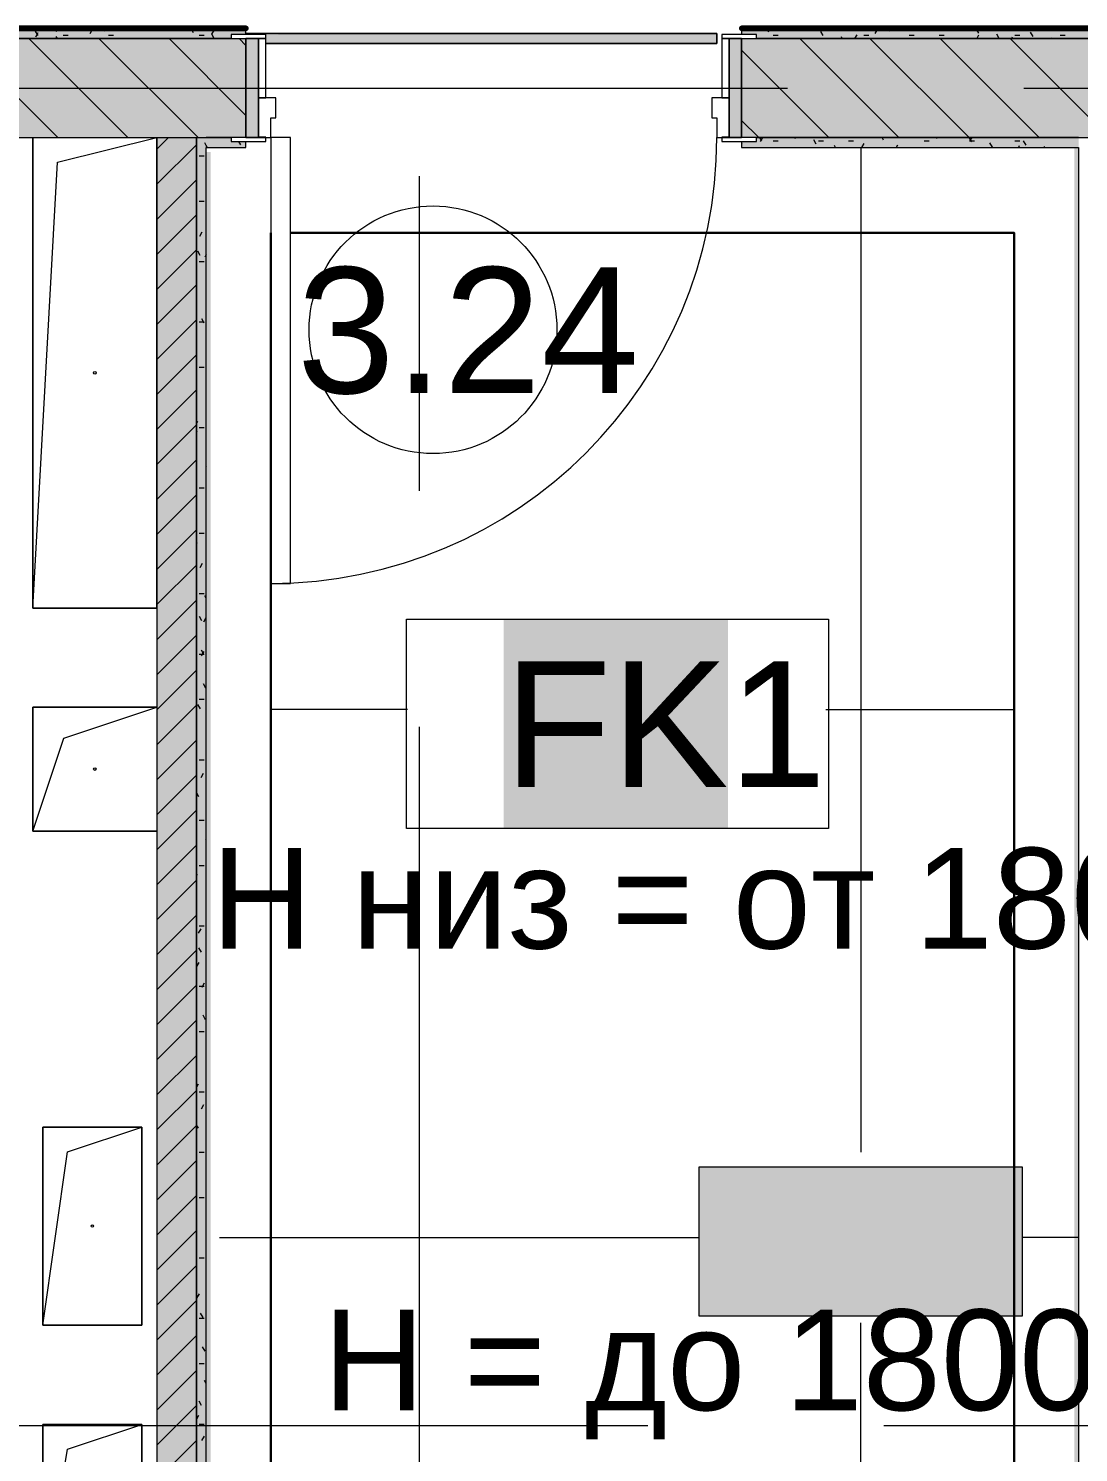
# Model space of a CAD drawing. Header units: millimetres. Extents: x -3817 to 677485, y -22715 to 103890.
# Drawn here: x 644147 to 646265, y 9621 to 12496 of the extents above; entities that cross this region are included whole.
import ezdxf

# ---------------------------------------------------------------- set-up
doc = ezdxf.new("R2010")
doc.units = ezdxf.units.MM
doc.layers.add('PDF _Геометрия', color=7, linetype='Continuous', true_color=0x1d1d1d)
doc.layers.add('PDF _Сплошная заливка', color=7, linetype='Continuous', true_color=0xffffff)
doc.layers.add('PDF _Текст', color=7, linetype='Continuous')
doc.styles.add('PDF GOST-Common', font='arial.ttf')

msp = doc.modelspace()

# ---------------------------------------------------------------- hatches: boundary and pattern name
at = {"layer": 'PDF _Сплошная заливка', "transparency": 33554559}
h = msp.add_hatch(color=256, dxfattribs=at)
h.paths.add_polyline_path([(644555.5, 12475.9), (644555.5, 12483.9), (644585.5, 12483.9), (644585.5, 12495.9), (643885.5, 12495.9), (643885.5, 12475.9)], flags=0)
h.paths.add_polyline_path([(647341.7, 12475.9), (648625.5, 12475.9), (648625.5, 12495.9), (645585.5, 12495.9), (645585.5, 12483.9), (645615.5, 12483.9), (645615.5, 12475.9), (646624.3, 12475.9)], flags=0)
at = {"layer": 'PDF _Сплошная заливка', "true_color": 0x494949, "transparency": 33554559}
msp.add_hatch(color=251, dxfattribs=at).paths.add_polyline_path([(645535.5, 12465.9), (645535.5, 12485.9), (644625.5, 12483.9), (644625.5, 12465.9), (645189.5, 12465.9)])
at = {"layer": 'PDF _Сплошная заливка', "transparency": 33554559}
h = msp.add_hatch(color=256, dxfattribs=at)
h.paths.add_polyline_path([(658102.3, 12275.9), (659205.5, 12275.9), (659205.5, 12475.9), (657170.5, 12475.9), (657170.5, 12275.9)], flags=0)
h.paths.add_polyline_path([(643905.5, 12275.9), (644585.5, 12275.9), (644585.5, 12475.9), (643905.5, 12475.9)], flags=0)
h.paths.add_polyline_path([(653798.1, 12275.9), (655720.5, 12275.9), (655720.5, 12475.9), (653685.5, 12475.9), (653685.5, 12275.9)], flags=0)
h.paths.add_polyline_path([(645585.5, 12275.9), (646285.5, 12275.9), (646285.5, 12475.9), (645585.5, 12475.9)], flags=0)
msp.add_hatch(color=256, dxfattribs=at).paths.add_polyline_path([(644405.5, 8575.9), (644485.5, 8575.9), (644485.5, 12275.9), (644405.5, 12275.9), (644405.5, 9115.6)])
h = msp.add_hatch(color=256, dxfattribs=at)
h.paths.add_polyline_path([(645615.5, 12255.9), (646265.5, 12255.9), (646265.5, 12275.9), (645615.5, 12275.9), (645615.5, 12267.9), (645585.5, 12267.9), (645585.5, 12255.9)], flags=0)
h.paths.add_polyline_path([(644555.5, 12255.9), (644585.5, 12255.9), (644585.5, 12267.9), (644555.5, 12267.9), (644555.5, 12275.9), (644505.5, 12275.9), (644505.5, 12255.9)], flags=0)

# ---------------------------------------------------------------- linework, layer by layer
at = {"layer": 'PDF _Геометрия', "color": 231, "lineweight": 70, "true_color": 0xff80c0}
msp.add_lwpolyline([(648595.5, 12496.9), (645585.5, 12496.9), (645585.5, 12495.9), (648595.5, 12495.9), (648595.5, 13215.9), (648795.6, 13215.9), (648795.6, 13216.9), (648595.5, 13216.9), (648594.5, 13216.9), (648594.5, 12607.6)], dxfattribs=at)
at = {"layer": 'PDF _Геометрия', "color": 9, "lineweight": 9, "true_color": 0xc0c0c0}
for points in [[(649494.5, 13115.9), (649494.5, 12475.9), (646285.5, 12475.9), (645615.5, 12475.9), (648625.5, 12475.9), (648625.5, 12495.9), (648595.5, 12495.9), (648595.5, 12475.9), (648615.5, 12475.9), (648615.5, 13195.9), (648615.5, 13115.9), (648795.6, 13115.9), (648795.6, 13195.9), (648795.6, 13215.9), (648615.5, 13215.9), (648595.5, 13215.9), (648595.5, 12496.9)], [(644585.5, 12483.9), (644585.5, 12495.9), (643885.5, 12495.9), (643885.5, 12475.9), (644555.5, 12475.9), (643905.5, 12475.9), (643905.5, 12275.9), (644405.5, 12275.9), (644405.5, 8575.9), (644105.5, 8575.9), (644105.5, 11275.9), (644025.5, 11275.9), (644005.5, 11275.9), (643905.5, 11275.9), (643905.5, 11475.9), (643905.5, 11495.9), (643400.5, 11495.9), (643400.5, 11483.9)], [(648594.5, 12495.9), (645585.5, 12495.9), (645585.5, 12483.9)], [(644585.5, 12275.9), (644585.5, 12475.9)], [(645585.5, 12475.9), (645585.5, 12275.9)], [(644535.5, 8583.9), (644535.5, 8595.9), (644505.5, 8595.9), (644505.5, 12255.9), (644585.5, 12255.9), (644585.5, 12267.9)], [(645585.5, 12267.9), (645585.5, 12255.9), (646265.5, 12255.9), (646265.5, 8595.9), (645485.5, 8595.9), (645485.5, 8583.9)]]:
    msp.add_lwpolyline(points, dxfattribs=at)
at = {"layer": 'PDF _Геометрия', "color": 231, "lineweight": 70, "true_color": 0xff80c0}
msp.add_lwpolyline([(643885.5, 12495.9), (644586.1, 12495.9), (644586.1, 12496.9), (643885.5, 12496.9)], close=True, dxfattribs=at)
at = {"layer": 'PDF _Геометрия', "color": 253, "lineweight": 9, "true_color": 0x9b9b9b}
for points in [[(644165.7, 12487.2), (644160.7, 12478.5)], [(644166.1, 12482.1), (644161, 12490.9)], [(644206, 12495.9), (644202.3, 12489.6)], [(644204.9, 12475.9), (644202.7, 12479.7)], [(644216.5, 12482.9), (644226.6, 12482.9)], [(644275.4, 12494.2), (644270.4, 12485.5)], [(644302.1, 12490.3), (644298.9, 12495.9)], [(644308, 12482.9), (644318, 12482.9)], [(644479.8, 12487.3), (644474.9, 12495.9)], [(644490.8, 12482.9), (644500.9, 12482.9)], [(644521.1, 12493.1), (644516.1, 12484.4)], [(644521.5, 12476.2), (644516.4, 12484.9)], [(644585.5, 12487.2), (644584.5, 12489)], [(645640.5, 12488.7), (645636.4, 12495.9)], [(645649.1, 12482.9), (645659.1, 12482.9)], [(645708.5, 12492.8), (645706.7, 12495.9)], [(645750.1, 12481.6), (645745.1, 12490.3)], [(645788.7, 12475.9), (645786.8, 12479.2)], [(645817.9, 12483.6), (645813.4, 12475.9)], [(645832, 12482.9), (645842, 12482.9)], [(645859.5, 12494.7), (645854.5, 12486)], [(645886.2, 12489.8), (645882.7, 12495.9)], [(645923.4, 12482.9), (645933.5, 12482.9)], [(645965.7, 12495.9), (645964.1, 12493.1)], [(645984.4, 12482.9), (645994.4, 12482.9)], [(646063.9, 12486.8), (646058.9, 12495.5)], [(646063.6, 12482.5), (646059.8, 12475.9)], [(646105.4, 12475.9), (646100.5, 12484.4)], [(646131.6, 12478.4), (646130.1, 12475.9)], [(646136.8, 12482.9), (646146.8, 12482.9)], [(646173.6, 12479.7), (646168.6, 12488.5)], [(646212.1, 12495.9), (646209.9, 12492)], [(646211, 12475.9), (646210.2, 12477.3)], [(646228.2, 12482.9), (646238.3, 12482.9)], [(644507.3, 12256.8), (644505.5, 12260), (644502.3, 12265.5)], [(644575.4, 12260.9), (644571.3, 12267.9)], [(645586.3, 12265.3), (645585.5, 12264)], [(645626.3, 12269.4), (645622.6, 12275.9)], [(645627.5, 12275.9), (645622.9, 12267.8)], [(645649.1, 12269.5), (645659.1, 12269.5)], [(645694.4, 12273.5), (645693, 12275.9)], [(645736, 12262.3), (645731, 12271)], [(645733.1, 12275.9), (645732.5, 12274.9)], [(645740.5, 12269.5), (645750.6, 12269.5)], [(645774.9, 12255.9), (645772.6, 12259.9)], [(645801.5, 12269.5), (645811.5, 12269.5)], [(645832, 12264.2), (645827.2, 12255.9)], [(645872.1, 12270.5), (645869, 12275.9)], [(645900, 12260.2), (645897.5, 12255.9)], [(645953.9, 12269.5), (645963.9, 12269.5)], [(645979.5, 12275.9), (645978.3, 12273.8)], [(646049.8, 12267.5), (646044.9, 12275.9)], [(646045.3, 12269.5), (646055.4, 12269.5)], [(646049.9, 12275.9), (646046.3, 12269.7)], [(646091.4, 12256.3), (646086.4, 12265)], [(646136.8, 12269.5), (646146.8, 12269.5)], [(646145.8, 12259.1), (646143.9, 12255.9)], [(646159.4, 12260.4), (646154.4, 12269.1)], [(646197.3, 12255.9), (646196, 12258)], [(644490.8, 12239.1), (644500.9, 12239.1)], [(644490.8, 12147.6), (644500.9, 12147.6)], [(644485.5, 12126.6), (644485.5, 12126.6)], [(644496.6, 12084.9), (644491.6, 12076.2)], [(644493.2, 12037.5), (644488.2, 12046.2)], [(644490.8, 12025.7), (644500.9, 12025.7)], [(644505.5, 12039.3), (644502.8, 12034.6)], [(644490.8, 11903.8), (644500.9, 11903.8)], [(644501.3, 11901.4), (644496.3, 11910.1)], [(644490.8, 11812.3), (644500.9, 11812.3)], [(644487.4, 11703.1), (644485.5, 11699.8)], [(644487.2, 11682.1), (644485.5, 11685.1)], [(644490.8, 11690.4), (644500.9, 11690.4)], [(644505.5, 11612.6), (644504.7, 11611.2)], [(644490.8, 11568.5), (644500.9, 11568.5)], [(644490.8, 11477.1), (644500.9, 11477.1)], [(644486.3, 11457.4), (644485.5, 11456)], [(644497.4, 11415.8), (644492.4, 11407.1)], [(644490.8, 11355.1), (644500.9, 11355.1)], [(644505.5, 11345.6), (644502.6, 11350.6)], [(644496.5, 11300.3), (644491.4, 11309)], [(644504.5, 11306.1), (644499.5, 11297.4)], [(644490.8, 11233.2), (644500.9, 11233.2)], [(644500.4, 11238.1), (644495.4, 11229.4)], [(644500.5, 11232.2), (644495.5, 11241)], [(644504.6, 11164.2), (644499.6, 11172.9)], [(644493.5, 11122.6), (644488.4, 11131.3)], [(644490.8, 11141.8), (644500.9, 11141.8)], [(644486.4, 11012.9), (644485.5, 11014.5)], [(644490.8, 11019.9), (644500.9, 11019.9)], [(644499.3, 10992.3), (644494.3, 10983.6)], [(644490.5, 10944.9), (644485.5, 10953.6)], [(644505.5, 10942), (644505.5, 10942)], [(644490.8, 10897.9), (644500.9, 10897.9)], [(644505.5, 10858), (644504.8, 10859.2)], [(644487.1, 10788.2), (644485.5, 10785.4)], [(644490.8, 10806.5), (644500.9, 10806.5)], [(644494.2, 10678.6), (644489.1, 10669.9)], [(644490.8, 10684.6), (644500.9, 10684.6)], [(644495.7, 10631.1), (644490.6, 10639.8)], [(644490.1, 10610.5), (644485.5, 10602.6)], [(644490.8, 10562.7), (644500.9, 10562.7)], [(644501.2, 10568.9), (644496.2, 10560.2)], [(644503.8, 10495), (644498.8, 10503.8)], [(644490.8, 10471.2), (644500.9, 10471.2)], [(644489, 10364.8), (644485.5, 10358.7)], [(644490.8, 10349.3), (644500.9, 10349.3)], [(644500.1, 10323.2), (644495.1, 10314.5)], [(644489.7, 10275.7), (644485.5, 10283)], [(644490.8, 10227.4), (644500.9, 10227.4)], [(644490.8, 10135.9), (644500.9, 10135.9)], [(644490.8, 10014), (644500.9, 10014)], [(644490.9, 9941.4), (644485.8, 9932.6)], [(644505.5, 9943.6), (644505.1, 9944.3)], [(644490.8, 9892.1), (644500.9, 9892.1)], [(644498.9, 9893.9), (644493.9, 9902.6)], [(644503, 9825.9), (644498, 9834.6)], [(644490.8, 9800.7), (644500.9, 9800.7)], [(644505.5, 9760.7), (644502.1, 9766.5)], [(644496, 9716.2), (644490.9, 9724.9)], [(644489.8, 9695.6), (644485.5, 9688.2)], [(644490.8, 9678.7), (644500.9, 9678.7)], [(644500.9, 9654), (644495.9, 9645.3)]]:
    msp.add_lwpolyline(points, dxfattribs=at)
at = {"layer": 'PDF _Геометрия', "color": 253, "lineweight": 13, "true_color": 0xaaaaaa}
for points in [[(644625.5, 12483.9), (644555.5, 12483.9), (644555.5, 12475.9), (644625.5, 12475.9)], [(645545.5, 12483.9), (645545.5, 12475.9), (645615.5, 12475.9), (645615.5, 12483.9)], [(644610.5, 12475.9), (644585.5, 12475.9), (644585.5, 12275.9), (644610.5, 12275.9)], [(644625.5, 12475.9), (644610.5, 12475.9), (644610.5, 12355.9), (644625.5, 12355.9)], [(645545.5, 12475.9), (645545.5, 12355.9), (645560.5, 12355.9), (645560.5, 12475.9)], [(645560.5, 12475.9), (645560.5, 12275.9), (645585.5, 12275.9), (645585.5, 12475.9)], [(644635.5, 12275.9), (644635.5, 12315.9), (644645.5, 12315.9), (644645.5, 12355.9), (644610.5, 12355.9), (644610.5, 12275.9)], [(645535.5, 12275.9), (645560.5, 12275.9), (645560.5, 12355.9), (645525.5, 12355.9), (645525.5, 12315.9), (645535.5, 12315.9)], [(644625.5, 12276.9), (644610.5, 12276.9), (644610.5, 12275.9), (644625.5, 12275.9)], [(645545.5, 12276.9), (645545.5, 12275.9), (645560.5, 12275.9), (645560.5, 12276.9)], [(644625.5, 12275.9), (644555.5, 12275.9), (644555.5, 12267.9), (644625.5, 12267.9)], [(644635.5, 11375.9), (644675.5, 11375.9), (644675.5, 12275.9), (644635.5, 12275.9)], [(645545.5, 12275.9), (645545.5, 12267.9), (645615.5, 12267.9), (645615.5, 12275.9)]]:
    msp.add_lwpolyline(points, close=True, dxfattribs=at)
at = {"layer": 'PDF _Геометрия', "color": 7, "lineweight": 9}
for points in [[(644585.5, 12485.9), (645535.5, 12485.9)], [(644625.5, 12465.9), (645535.5, 12465.9)], [(644909.3, 11303.8), (645760.9, 11303.8), (645760.9, 10880.8), (644909.3, 10880.8)], [(644405.5, 11125.9), (644405.5, 10875.9), (644155.5, 10875.9), (644155.5, 11125.9)], [(644375.5, 10278.3), (644375.5, 9878.3), (644175.5, 9878.3), (644175.5, 10278.3)], [(644375.5, 10278.3), (644375.5, 9878.3), (644175.5, 9878.3), (644175.5, 10278.3), (644375.5, 10278.3), (644175.5, 10278.3), (644175.5, 9878.3), (644375.5, 9878.3)], [(646152.5, 10197.2), (645499.4, 10197.2), (645499.4, 9897.2), (646152.5, 9897.2)], [(644375.5, 9677.9), (644375.5, 9327.9), (644175.5, 9327.9), (644175.5, 9677.9)], [(644375.5, 9677.9), (644375.5, 9327.9), (644175.5, 9327.9), (644175.5, 9677.9), (644375.5, 9677.9), (644175.5, 9677.9), (644175.5, 9327.9), (644375.5, 9327.9)]]:
    msp.add_lwpolyline(points, close=True, dxfattribs=at)
for points in [[(645535.5, 12465.9), (645535.5, 12485.9), (645535.5, 12465.9)], [(644155.5, 12275.9), (644155.5, 11325.9), (644405.5, 11325.9), (644405.5, 12275.9), (644485.5, 12275.9), (644485.5, 8595.9), (644485.5, 8575.9), (644505.5, 8575.9), (644485.5, 8575.9)], [(644155.5, 11325.9), (644205.5, 12225.9), (644405.5, 12275.9), (644405.5, 11325.9), (644155.5, 11325.9), (644155.5, 12275.9), (644155.5, 11325.9), (644405.5, 11325.9)], [(644485.5, 8595.9), (644485.5, 12275.9), (644505.5, 12275.9), (644555.5, 12275.9), (644505.5, 12275.9)], [(646265.5, 12275.9), (645615.5, 12275.9), (646265.5, 12275.9), (646285.5, 12275.9)], [(645825.9, 12255.4), (645825.9, 10227.3)], [(644155.5, 10875.9), (644218, 11063.4), (644405.5, 11125.9), (644405.5, 10875.9), (644155.5, 10875.9), (644155.5, 11125.9), (644405.5, 11125.9), (644155.5, 11125.9), (644155.5, 10875.9), (644405.5, 10875.9)], [(644911.5, 11121.2), (644635.5, 11121.2)], [(645755.5, 11121.2), (646135.5, 11121.2)], [(644175.5, 9878.3), (644225.5, 10228.3), (644375.5, 10278.3)], [(644532.2, 10055.3), (645499.4, 10055.3)], [(646265, 10055.3), (646152.5, 10055.3)], [(645825.9, 8585.1), (645825.9, 9883.3)], [(644175.5, 9327.9), (644225.5, 9627.9), (644375.5, 9677.9)]]:
    msp.add_lwpolyline(points, dxfattribs=at)
at = {"layer": 'PDF _Геометрия', "lineweight": 9}
for points in [[(644206, 12275.9), (644006, 12475.9)], [(644347.4, 12275.9), (644147.4, 12475.9)], [(644488.8, 12275.9), (644288.8, 12475.9)], [(644585.5, 12320.6), (644430.2, 12475.9)], [(644585.5, 12462), (644571.6, 12475.9)], [(645761.6, 12275.9), (645585.5, 12452)], [(645903, 12275.9), (645703, 12475.9)], [(646044.4, 12275.9), (645844.4, 12475.9)], [(646185.9, 12275.9), (645985.9, 12475.9)], [(646285.5, 12317.7), (646127.3, 12475.9)], [(645620.2, 12275.9), (645585.5, 12310.6)], [(644405.5, 12252.2), (644429.2, 12275.9)], [(644405.5, 12181.5), (644485.5, 12261.5)], [(644405.5, 12110.8), (644485.5, 12190.8)], [(644405.5, 12040), (644485.5, 12120)], [(644405.5, 11969.3), (644485.5, 12049.3)], [(644405.5, 11898.6), (644485.5, 11978.6)], [(644405.5, 11827.9), (644485.5, 11907.9)], [(644405.5, 11757.2), (644485.5, 11837.2)], [(644405.5, 11686.5), (644485.5, 11766.5)], [(644405.5, 11615.8), (644485.5, 11695.8)], [(644405.5, 11545.1), (644485.5, 11625.1)], [(644405.5, 11474.4), (644485.5, 11554.4)], [(644405.5, 11403.7), (644485.5, 11483.7)], [(644405.5, 11332.9), (644485.5, 11412.9)], [(644405.5, 11262.2), (644485.5, 11342.2)], [(644405.5, 11191.5), (644485.5, 11271.5)], [(644405.5, 11120.8), (644485.5, 11200.8)], [(644405.5, 11050.1), (644485.5, 11130.1)], [(644405.5, 10979.4), (644485.5, 11059.4)], [(644405.5, 10908.7), (644485.5, 10988.7)], [(644405.5, 10838), (644485.5, 10918)], [(644405.5, 10767.3), (644485.5, 10847.3)], [(644405.5, 10696.5), (644485.5, 10776.5)], [(644405.5, 10625.8), (644485.5, 10705.8)], [(644405.5, 10555.1), (644485.5, 10635.1)], [(644405.5, 10484.4), (644485.5, 10564.4)], [(644405.5, 10413.7), (644485.5, 10493.7)], [(644405.5, 10343), (644485.5, 10423)], [(644405.5, 10272.3), (644485.5, 10352.3)], [(644405.5, 10201.6), (644485.5, 10281.6)], [(644405.5, 10130.9), (644485.5, 10210.9)], [(644405.5, 10060.2), (644485.5, 10140.2)], [(644405.5, 9989.4), (644485.5, 10069.4)], [(644405.5, 9918.7), (644485.5, 9998.7)], [(644405.5, 9848), (644485.5, 9928)], [(644405.5, 9777.3), (644485.5, 9857.3)], [(644405.5, 9706.6), (644485.5, 9786.6)], [(644405.5, 9635.9), (644485.5, 9715.9)], [(644405.5, 9565.2), (644485.5, 9645.2)]]:
    msp.add_lwpolyline(points, dxfattribs=at)
at = {"layer": 'PDF _Геометрия', "color": 253, "lineweight": 9, "true_color": 0xaaaaaa}
for points in [[(644090.8, 12375.9), (645678.3, 12375.9)], [(646154.6, 12375.9), (646789.6, 12375.9)], [(644935.5, 11562.8), (644935.5, 12197.8)], [(644935.5, 9499), (644935.5, 11086.5)], [(643808.9, 9675.9), (645396.4, 9675.9)], [(645872.7, 9675.9), (646507.7, 9675.9)]]:
    msp.add_lwpolyline(points, dxfattribs=at)
at = {"layer": 'PDF _Геометрия', "color": 231, "lineweight": 30, "true_color": 0xff80c0}
msp.add_lwpolyline([(644675.5, 12083.3), (646135.5, 12083.3), (646135.5, 8743.3), (644635.5, 8743.3), (644635.5, 12083.3)], dxfattribs=at)
at = {"layer": 'PDF _Геометрия', "color": 7, "lineweight": 9}
for centre, radius in [((644962.9, 11887.9), 250), ((644962.9, 11887.9), 250), ((644280.5, 11800.9), 2.5), ((644280.5, 11000.9), 2.5), ((644275.5, 10078.3), 2.5)]:
    msp.add_circle(centre, radius, dxfattribs=at)
at = {"layer": 'PDF _Геометрия', "color": 253, "lineweight": 9, "true_color": 0xaaaaaa}
msp.add_arc((644635.5, 12275.9), 900, 270, 359.9999, dxfattribs=at)
at = {"layer": 'PDF _Сплошная заливка', "lineweight": 35, "transparency": 33554559}
for points in [[(644585.5, 12275.9), (644610.5, 12275.9), (644585.5, 12475.9), (644610.5, 12475.9)], [(645560.5, 12275.9), (645585.5, 12275.9), (645560.5, 12475.9), (645585.5, 12475.9)], [(644505.5, 8595.9), (644505.5, 12275.9), (644485.5, 8595.9), (644485.5, 12275.9)]]:
    msp.add_solid(points, dxfattribs=at)
at = {"layer": 'PDF _Сплошная заливка', "color": 131, "lineweight": 35, "true_color": 0xa9f3f5, "transparency": 33554559}
for points in [[(646265.5, 8596.4), (646265, 12255.4), (646256.5, 8596.4), (646256.5, 12255.4)], [(644514.5, 8595.9), (644514.5, 12246.9), (644505.5, 8595.9), (644505.5, 12246.9)]]:
    msp.add_solid(points, dxfattribs=at)
at = {"layer": 'PDF _Сплошная заливка', "lineweight": 9, "transparency": 33554559}
for points in [[(645105.7, 11303.8), (645558.2, 11303.8), (645105.7, 10880.4), (645558.2, 10880.4)], [(646152.5, 10197.2), (645499.4, 10197.2), (646152.5, 9897.2), (645499.4, 9897.2)]]:
    msp.add_solid(points, dxfattribs=at)

# ---------------------------------------------------------------- texts
at = {"layer": 'PDF _Текст', "color": 250, "true_color": 0x3c3c3c, "attachment_point": 4, "style": 'PDF GOST-Common'}
for s, insert, char_height in [('3.24', (644688.2, 11885.1), 254), ('H низ = от 1800', (644514.9, 10738.8), 203.2), ('H = до 1800 мм', (644741.2, 9778.8), 203.2)]:
    msp.add_mtext(s, dxfattribs=dict(at, insert=insert, char_height=char_height))
at = {"layer": 'PDF _Текст', "insert": (645105.7, 11091.8), "char_height": 254, "attachment_point": 4, "style": 'PDF GOST-Common'}
msp.add_mtext('FK1', dxfattribs=at)

doc.saveas('drawing.dxf')
